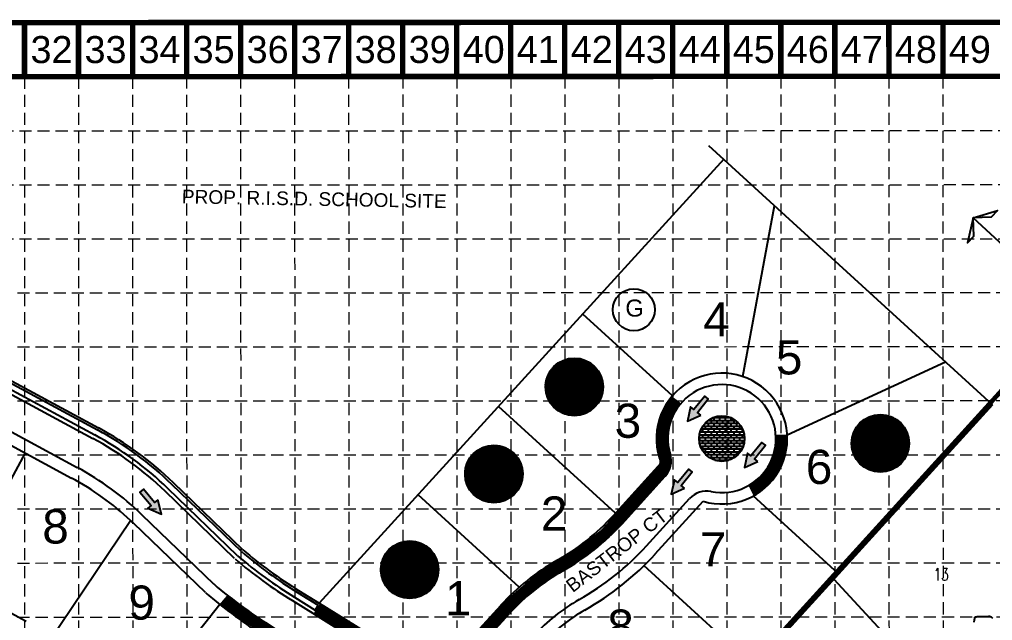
# Model space of a CAD drawing. Extents: x -500 to 2880, y -1767 to 500.
# Drawn here: x 1353 to 2209, y -390 to 138 of the extents above; entities that cross this region are included whole.
import ezdxf
from ezdxf.enums import TextEntityAlignment as Align

# ---------------------------------------------------------------- set-up
doc = ezdxf.new("R2010")
doc.units = 0
doc.header["$LTSCALE"] = 25
doc.header["$MEASUREMENT"] = 0
for name, pattern in [('DASHED', [0.75, 0.5, -0.25]), ('HIDDEN', [0.375, 0.25, -0.125]), ('PHANTOM', [2.5, 1.25, -0.25, 0.25, -0.25, 0.25, -0.25])]:
    doc.linetypes.add(name, pattern=pattern)
doc.layers.get('0').update_dxf_attribs({"linetype": 'CONTINUOUS'})
for name, color, linetype in [('BASE', 7, 'CONTINUOUS'), ('BLOCKNO', 3, 'CONTINUOUS'), ('BOUNDARY', 4, 'PHANTOM'), ('BRICK', 254, 'CONTINUOUS'), ('CONT-MNR', 9, 'HIDDEN'), ('EROSION BLANKET', 84, 'CONTINUOUS'), ('GRID', 254, 'HIDDEN'), ('P Text 1', 3, 'CONTINUOUS'), ('P-LOTNOS', 2, 'CONTINUOUS'), ('P-LOTS', 1, 'CONTINUOUS'), ('P-PVMT', 9, 'CONTINUOUS'), ('P-PVMT-WALK', 11, 'CONTINUOUS'), ('P-ROW', 2, 'CONTINUOUS'), ('PHASE2TEXT', 9, 'CONTINUOUS'), ('PHASELINE', 9, 'DASHED'), ('STREET', 6, 'CONTINUOUS')]:
    doc.layers.add(name, color=color, linetype=linetype)
doc.styles.add('ryland', font='ARIAL.TTF', dxfattribs={"height": 25})
doc.styles.get("Standard").update_dxf_attribs({"font": 'ARIAL.TTF'})
doc.styles.add('TEXT100', font='simplex.shx', dxfattribs={"height": 8.8})
pattern_1 = [(281.6589, (-630.7327, 1250.781), (0.61210502, 0.12630301), [])]

# ---------------------------------------------------------------- blocks, each defined once
blk = doc.blocks.new('ARROW')
blk.add_lwpolyline([(-67, -25.4), (-59.3, -25.4), (-59.6, -56.1), (-51.9, -56.2), (-51.6, -25.5), (-44, -25.5), (-55.3, -2.4), (-67, -25.4)], close=True)
at = {"color": 254}
for points in [[(-44, -25.5), (-67, -25.4), (-55.3, -2.4), (-67, -25.4)], [(-59.6, -56.1), (-51.9, -56.2), (-59.3, -25.4), (-51.6, -25.5)]]:
    blk.add_solid(points, dxfattribs=at)

msp = doc.modelspace()

# ---------------------------------------------------------------- hatches: boundary and pattern name
at = {"layer": 'BRICK'}
h = msp.add_hatch(dxfattribs=at)
h.set_pattern_fill('BRICK', color=256, scale=10, style=0)
h.set_pattern_definition([(0, (13.8909, 30.615), (0, 2.5), []), (90, (13.891, 30.615), (-5, 3e-16), [2.5, -2.5]), (90, (16.391, 30.615), (-5, 3e-16), [-2.5, 2.5])])
edge = h.paths.add_edge_path()
edge.add_arc((1970.65, -230.34), 20, 0, 360)
at = {"layer": 'PHASE2TEXT'}
h = msp.add_hatch(dxfattribs=at)
h.set_pattern_fill('ANSI31', color=3, scale=5, style=0)
h.set_pattern_definition(pattern_1)
edge = h.paths.add_edge_path()
edge.add_arc((1840.84, -184.9), 25.34, 0, 360)
h = msp.add_hatch(dxfattribs=at)
h.set_pattern_fill('ANSI31', color=3, scale=5, style=0)
h.set_pattern_definition(pattern_1)
edge = h.paths.add_edge_path()
edge.add_arc((2110.02, -234.51), 25.34, 0, 360)
h = msp.add_hatch(dxfattribs=at)
h.set_pattern_fill('ANSI31', color=3, scale=5, style=0)
h.set_pattern_definition(pattern_1)
edge = h.paths.add_edge_path()
edge.add_arc((1770.18, -261.42), 25.34, 0, 360)
h = msp.add_hatch(dxfattribs=at)
h.set_pattern_fill('ANSI31', color=3, scale=5, style=0)
h.set_pattern_definition(pattern_1)
edge = h.paths.add_edge_path()
edge.add_arc((1696.15, -345.51), 25.34, 0, 360)

# ---------------------------------------------------------------- linework, layer by layer
at = {"color": 5}
for centre in [(1840.84, -184.9), (2110.02, -234.51), (1770.18, -261.42), (1696.15, -345.51)]:
    msp.add_circle(centre, 25.34, dxfattribs=at)
at = {"layer": 'BASE', "const_width": 4.75}
for points in [[(-162.09, -1765.02), (2877.91, -1764.33), (2877.48, 135.67), (-162.52, 134.98)], [(-114.6, -1717.51), (2830.4, -1716.84), (2829.99, 88.16), (-115.01, 87.49)]]:
    msp.add_lwpolyline(points, close=True, dxfattribs=at)
for points in [[(1357.49, 87.83), (1357.48, 135.33)], [(1404.99, 87.84), (1404.98, 135.34)], [(1452.49, 87.85), (1452.48, 135.35)], [(1499.99, 87.86), (1499.98, 135.36)], [(1547.49, 87.87), (1547.48, 135.37)], [(1594.99, 87.88), (1594.98, 135.38)], [(1642.49, 87.89), (1642.48, 135.39)], [(1689.99, 87.9), (1689.98, 135.4)], [(1737.49, 87.91), (1737.48, 135.41)], [(1784.99, 87.92), (1784.98, 135.42)], [(1832.49, 87.93), (1832.48, 135.43)], [(1879.99, 87.94), (1879.98, 135.44)], [(1927.49, 87.95), (1927.48, 135.45)], [(1974.99, 87.97), (1974.98, 135.47)], [(2022.49, 87.98), (2022.48, 135.48)], [(2069.99, 87.99), (2069.98, 135.49)], [(2117.49, 88), (2117.48, 135.5)], [(2164.99, 88.01), (2164.98, 135.51)]]:
    msp.add_lwpolyline(points, dxfattribs=at)
at = {"layer": 'BLOCKNO', "color": 7}
msp.add_circle((1893.3, -117.08), 18.48, dxfattribs=at)
at = {"layer": 'BOUNDARY', "color": 7, "linetype": 'Continuous'}
for q in [(1959.19, 26.9), (1848.47, -595.92)]:
    msp.add_line((2208.64, -200.8), q, dxfattribs=at)
at = {"layer": 'CONT-MNR', "color": 35}
for p, q in [((2192.59, -391.62, 593), (2192.82, -389.75, 593)), ((2192.82, -389.75, 593), (2193, -388.3, 593)), ((2193, -388.3, 593), (2193.14, -387.34, 593)), ((2193.14, -387.34, 593), (2193.22, -386.97, 593)), ((2193.22, -386.97, 593), (2193.55, -386.9, 593)), ((2193.55, -386.9, 593), (2194.22, -386.85, 593)), ((2194.22, -386.85, 593), (2195.11, -386.83, 593)), ((2195.11, -386.83, 593), (2196.07, -386.83, 593)), ((2196.07, -386.83, 593), (2196.97, -386.83, 593)), ((2196.97, -386.83, 593), (2197.66, -386.84, 593)), ((2197.66, -386.84, 593), (2198.01, -386.84, 593)), ((2198.01, -386.84, 593), (2198.38, -386.82, 593)), ((2198.38, -386.82, 593), (2199.19, -386.79, 593)), ((2199.19, -386.79, 593), (2200.31, -386.74, 593)), ((2200.31, -386.74, 593), (2201.61, -386.68, 593)), ((2201.61, -386.68, 593), (2202.98, -386.62, 593)), ((2202.98, -386.62, 593), (2204.29, -386.57, 593)), ((2204.29, -386.57, 593), (2205.4, -386.54, 593)), ((2205.4, -386.54, 593), (2206.2, -386.53, 593)), ((2206.2, -386.53, 593), (2206.56, -386.54, 593)), ((2206.56, -386.54, 593), (2206.83, -386.72, 593)), ((2206.83, -386.72, 593), (2207.34, -387.11, 593)), ((2207.34, -387.11, 593), (2208, -387.63, 593)), ((2208, -387.63, 593), (2208.7, -388.19, 593))]:
    msp.add_line(p, q, dxfattribs=at)
at = {"layer": 'EROSION BLANKET', "const_width": 10}
for points in [[(1931.02, -196.41), (1924.81, -204.21), (1920.4, -215.22), (1918.4, -227.24), (1918.8, -239.65), (1920.6, -247.05), (1920.8, -251.86), (1919.6, -256.06), (1916.4, -261.07), (1882.58, -298.13), (1867.86, -314.26), (1845.2, -331.8), (1828.75, -341.98), (1808.88, -354.82), (1786.35, -374.19), (1727.84, -438.07), (1723.06, -441.9), (1717.14, -443.54), (1710.79, -442.57), (1703.48, -437.55), (1680.87, -421.18), (1648.83, -401.63), (1614.5, -379.58)], [(1996.05, -275.67), (1999.21, -274.15), (2010.09, -265.3), (2017.81, -253.92), (2021.98, -241.27), (2022.88, -233.9), (2023, -226.82)], [(1532.8, -371.39), (1544.24, -381), (1581.27, -405.68), (1619.38, -429.09), (1666.37, -458.75), (1690.48, -476.65), (1709.84, -494.91), (1730.3, -515.72), (1761.68, -556.27), (1781.97, -582.36)]]:
    msp.add_lwpolyline(points, dxfattribs=at)
at = {"layer": 'GRID', "color": 252, "linetype": 'HIDDEN', "lineweight": 0, "ltscale": 1.7}
for p, q in [((1357.49, 87.83), (1357.87, -1574.88)), ((1404.99, 87.84), (1405.37, -1574.87)), ((1452.49, 87.85), (1452.87, -1574.86)), ((1499.99, 87.86), (1500.37, -1574.85)), ((1547.49, 87.87), (1547.87, -1574.84)), ((1594.99, 87.88), (1595.37, -1574.83)), ((1642.49, 87.89), (1642.87, -1574.82)), ((1689.99, 87.9), (1690.37, -1574.81)), ((1737.49, 87.91), (1737.87, -1574.8)), ((1784.99, 87.92), (1785.37, -1574.79)), ((1832.49, 87.93), (1832.87, -1574.78)), ((1879.99, 87.94), (1880.37, -1574.77)), ((1927.49, 87.95), (1927.87, -1574.76)), ((1974.99, 87.97), (1975.37, -1574.74)), ((2022.49, 87.98), (2022.87, -1574.73)), ((2069.99, 87.99), (2070.37, -1574.72)), ((2117.49, 88), (2117.87, -1574.71)), ((2164.99, 88.01), (2165.37, -1574.7)), ((-113.25, 39.84), (2831.75, 40.5)), ((-113.23, -7.66), (2831.77, -7)), ((-113.22, -55.16), (2831.78, -54.5)), ((-114.96, -102.51), (2830.04, -101.84)), ((-114.95, -150.01), (2830.05, -149.34)), ((-114.94, -197.51), (2830.06, -196.84)), ((-114.93, -245.01), (2830.07, -244.34)), ((-114.92, -292.51), (2830.08, -291.84)), ((-114.91, -340.01), (2830.09, -339.34)), ((-114.9, -387.51), (2830.1, -386.84))]:
    msp.add_line(p, q, dxfattribs=at)
at = {"layer": 'P-LOTS', "color": 7}
for p, q in [((1988.94, -175.82), (2016.85, -25.74)), ((1927.18, -192.71), (1848.36, -120.86)), ((2028.06, -227.03), (2167.14, -162.92)), ((1877.08, -295.88), (1774.26, -202.16)), ((1358, -242.86), (1296.17, -357.22)), ((1358, -242.86), (1296.17, -357.22)), ((1792.53, -360.89), (1703.52, -279.76)), ((2073.34, -349.23), (1998.25, -280.78)), ((1379.56, -408.05), (1450.76, -302.3)), ((1999.24, -430.52), (1902.14, -342.01)), ((1529.25, -376.17), (1455.85, -468.62))]:
    msp.add_line(p, q, dxfattribs=at)
at = {"layer": 'P-LOTS', "color": 9}
msp.add_line((2069.02, -353.97), (2165.61, -458.21), dxfattribs=at)
at = {"layer": 'P-PVMT', "color": 7}
for p, q in [((1082.4, -48.94), (1417.68, -230.22)), ((1068.61, -74.45), (1403.89, -255.73)), ((1882.84, -305.15), (1920.85, -263.44)), ((1542.14, -335.61), (1481.13, -276.67)), ((1904.27, -324.69), (1942.29, -282.98)), ((1523.82, -358.13), (1460.98, -297.53)), ((1593.02, -372.77), (1668.31, -419.31)), ((1593.02, -372.77), (1668.31, -419.31)), ((1731.09, -441.94), (1783.92, -383.99))]:
    msp.add_line(p, q, dxfattribs=at)
msp.add_circle((1970.65, -230.34), 20, dxfattribs=at)
msp.add_circle((1970.65, -230.34), 20, dxfattribs=at)
for centre, radius, start, end in [((1970.65, -230.34), 47.5, 258.39001, 196.91213), ((1970.65, -230.34), 47.5, 258.39001, 196.91213), ((1279.99, -484.88), 289.5, 45.98942, 61.60022), ((1906.07, -249.97), 20, 317.65, 16.91213), ((1279.99, -484.88), 260.5, 45.98942, 61.60022), ((1957.07, -296.45), 20, 78.39001, 137.6478), ((1727.27, -163.35), 210.5, 299.45513, 317.65), ((1727.27, -163.35), 239.5, 299.45513, 317.65), ((1808.86, -23.59), 410.5, 229.56694, 238.27848), ((1923.96, -511.64), 189.5, 119.45513, 137.65), ((1808.86, -23.59), 439.5, 229.56694, 238.27848), ((1923.96, -511.64), 160.5, 119.45513, 137.65)]:
    msp.add_arc(centre, radius, start, end, dxfattribs=at)
at = {"layer": 'P-PVMT-WALK', "color": 7}
for p, q in [((1086.44, -41.46), (1421.72, -222.75)), ((1084.06, -45.86), (1419.34, -227.14)), ((1597.49, -365.54), (1615.62, -376.74)), ((1594.86, -369.79), (1612.99, -381)), ((1615.62, -376.74), (1612.99, -381))]:
    msp.add_line(p, q, dxfattribs=at)
for points in [[(1544.9, -333.39), (1483.56, -274.15, 0.06822), (1419.34, -227.14, 0.06822)], [(1548.14, -329.58), (1487.03, -270.56, 0.06822), (1421.72, -222.75, 0.06822)]]:
    msp.add_lwpolyline(points, format="xyb", dxfattribs=at)
for radius in [407, 402]:
    msp.add_arc((1808.86, -23.59), radius, 229.56694, 238.27848, dxfattribs=at)
at = {"layer": 'P-ROW', "color": 7}
for p, q in [((1972.37, 15.19), (1616.67, -375.04)), ((1074.52, -33.14), (1422.67, -220.99)), ((1063.61, -83.69), (1398.89, -264.97)), ((1875.08, -298.08), (1917.3, -251.76)), ((1549.44, -328.06), (1488.42, -269.12)), ((1912.03, -331.76), (1954.25, -285.45)), ((1516.53, -365.68), (1453.69, -305.09)), ((1358.98, -391.18), (1296.17, -357.22)), ((1598.54, -363.84), (1616.67, -375.04)), ((1616.67, -375.04), (1673.83, -410.38)), ((1717.32, -441.46), (1776.16, -376.91))]:
    msp.add_line(p, q, dxfattribs=at)
for centre, radius, start, end in [((1970.65, -230.34), 57.5, 253.42146, 201.87854), ((1970.65, -230.34), 57.5, 253.42146, 201.87854), ((1279.99, -484.88), 300, 45.98942, 61.60022), ((1279.99, -484.88), 250, 46.91464, 61.60022), ((1727.27, -163.35), 200, 299.45513, 317.65), ((1279.99, -484.88), 250, 45.98942, 46.91464), ((1808.86, -23.59), 400, 229.56694, 238.27848), ((1808.86, -23.59), 400, 229.56694, 238.27848), ((1727.27, -163.35), 250, 299.45513, 317.65), ((1923.96, -511.64), 200, 119.45513, 137.65), ((1807.05, -26.29), 446.75, 229.43669, 231.55125), ((1807.05, -26.29), 446.75, 231.55125, 238.29431), ((1923.96, -511.64), 150, 119.45513, 137.65)]:
    msp.add_arc(centre, radius, start, end, dxfattribs=at)
at = {"layer": 'PHASELINE', "color": 7, "linetype": 'Continuous'}
msp.add_line((2191.49, -36.44), (2291.31, -128.49), dxfattribs=at)
for points in [[(2191.49, -36.44), (2212.92, -29.84), (2207.48, -35.66)], [(2191.49, -36.44), (2186.75, -58.36), (2192.08, -52.43)]]:
    msp.add_lwpolyline(points, close=True, dxfattribs=at)
at = {"layer": 'PHASELINE', "color": 7, "const_width": 4}
msp.add_lwpolyline([(2326.9, -66.71), (1848.35, -593.37), (1911.07, -655.81), (1945.5, -663.72), (2021.78, -588.66), (2070.81, -627.99), (1989.33, -712.18), (1967.86, -735.66), (1923.36, -810.76), (1892.69, -898.63), (1881.87, -954.92), (1877.91, -1012.11), (1877.17, -1096.7), (1887.47, -1096.79), (1886.57, -1107.28), (1886.31, -1136.28), (1881.72, -1146.74), (1879.55, -1345.18)], dxfattribs=at)

# ---------------------------------------------------------------- block references
at = {"color": 3, "zscale": 0.5}
for p, xscale, yscale, rotation in [((1917.96, -198.84), 0.5000000000000264, 0.5, 141.642129116765), ((1968.1, -239.56), 0.5000000000000264, 0.5, 141.642129116765), ((1903.7, -263.04), 0.5000000000000264, 0.5, 141.642129116765), ((1457.58, -315.57), 0.5000000000002189, 0.5000000000000284, 220.5789197139068)]:
    msp.add_blockref('ARROW', p, dxfattribs=dict(at, xscale=xscale, yscale=yscale, rotation=rotation))

# ---------------------------------------------------------------- texts
at = {"layer": 'BASE'}
for s, p in [('32', (1381.24, 111.58)), ('33', (1428.74, 111.59)), ('34', (1476.24, 111.6)), ('35', (1523.74, 111.61)), ('36', (1571.24, 111.62)), ('37', (1618.74, 111.63)), ('38', (1666.24, 111.65)), ('39', (1713.74, 111.66)), ('40', (1761.24, 111.67)), ('41', (1808.74, 111.68)), ('42', (1856.24, 111.69)), ('43', (1903.74, 111.7)), ('44', (1951.24, 111.71)), ('45', (1998.74, 111.72)), ('46', (2046.24, 111.73)), ('47', (2093.74, 111.74)), ('48', (2141.24, 111.75)), ('49', (2188.74, 111.76))]:
    msp.add_text(s, height=23.75, rotation=0.01294, dxfattribs=at).set_placement(p, align=Align.MIDDLE_CENTER)
at = {"layer": 'BASE', "color": 5, "style": 'ryland'}
for p in [(1840.77, -200.14), (2109.95, -249.76), (1770.11, -276.67), (1696.08, -360.76)]:
    msp.add_text('R', height=32.02, rotation=359.70117, dxfattribs=at).set_placement(p, align=Align.CENTER)
at = {"layer": 'BLOCKNO', "color": 7}
msp.add_text('G', height=15, dxfattribs=at).set_placement((1893.9, -123.1), align=Align.CENTER)
at = {"layer": 'P Text 1', "color": 7}
msp.add_text('PROP. R.I.S.D. SCHOOL SITE', height=12, rotation=358.96133, dxfattribs=at).set_placement((1495.75, -23.52, 601))
at = {"layer": 'P-LOTNOS', "color": 7}
for s, p in [('4', (1954.28, -140.54)), ('5', (2018.15, -173.92)), ('3', (1876.38, -229.64)), ('6', (2044.46, -270.2)), ('2', (1811.58, -311.16)), ('8', (1373.12, -322.57)), ('8', (1373.12, -322.57)), ('7', (1951.23, -342.66)), ('9', (1448.83, -389.47)), ('9', (1448.83, -389.47)), ('1', (1727.17, -385.57)), ('8', (1869.92, -410.57))]:
    msp.add_text(s, height=30, dxfattribs=at).set_placement(p)
at = {"layer": 'PHASE2TEXT', "color": 9, "style": 'TEXT100', "width": 0.7}
msp.add_text('13', height=11, dxfattribs=at).set_placement((2156.89, -355.19))
at = {"layer": 'STREET', "color": 7}
msp.add_text('BASTROP CT.', height=12, rotation=37.72043, dxfattribs=at).set_placement((1883.71, -331.99), align=Align.CENTER)

doc.saveas('drawing.dxf')
